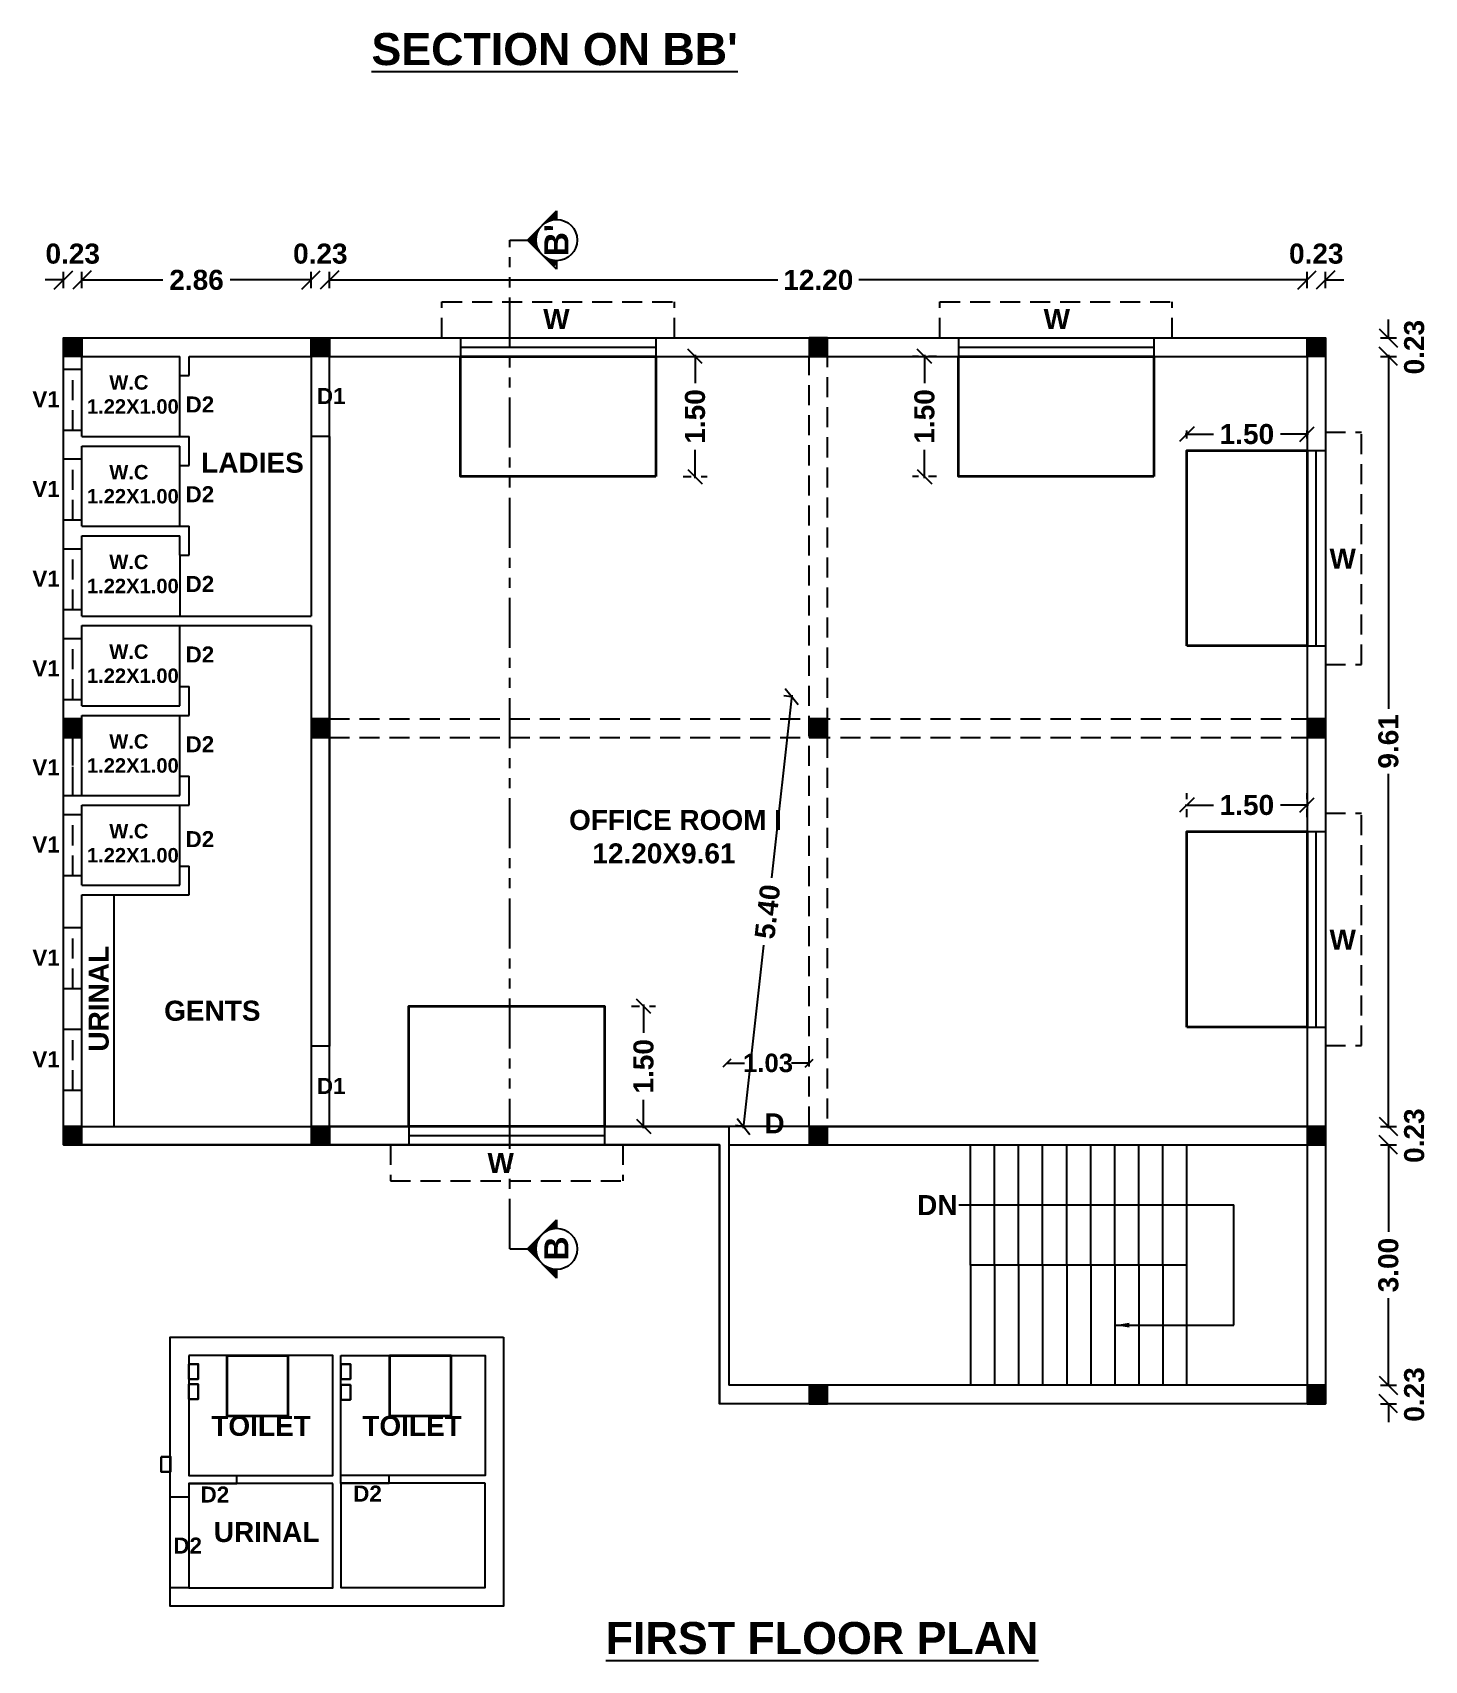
# Model space of a CAD drawing. Header units: metres. Extents: x 5701 to 70840, y 2546 to 3839.
# Drawn here: x 6029.31 to 6046.68, y 2626.48 to 2646.8 of the extents above; entities that cross this region are included whole.
import ezdxf

# ---------------------------------------------------------------- set-up
doc = ezdxf.new("R2010")
doc.units = ezdxf.units.M
doc.header["$PDMODE"] = 34
for name, pattern in [('DOT2', [0.125, 0, -0.125]), ('HIDDEN', [0.375, 0.25, -0.125]), ('PHANTOM2', [1.25, 0.625, -0.125, 0.125, -0.125, 0.125, -0.125])]:
    doc.linetypes.add(name, pattern=pattern)
for name, color, linetype in [('BLK_1_FLR_0_URINAL', 7, 'Continuous'), ('BLK_3_FLR_1_BLT_UP_AREA', 7, 'Continuous'), ('BLK_3_FLR_1_EXIT_WIDTH_DOOR', 7, 'Continuous'), ('BLK_3_FLR_1_REGULAR_ROOM_1', 7, 'Continuous'), ('BLK_3_FLR_1_ROOM_1_LIGHT_VENTILATION_1', 7, 'Continuous'), ('BLK_3_FLR_1_ROOM_1_LIGHT_VENTILATION_2', 7, 'Continuous'), ('BLK_3_FLR_1_ROOM_1_LIGHT_VENTILATION_3', 7, 'Continuous'), ('BLK_3_FLR_1_ROOM_1_LIGHT_VENTILATION_4', 7, 'Continuous'), ('BLK_3_FLR_1_ROOM_1_LIGHT_VENTILATION_5', 7, 'Continuous'), ('BLK_3_FLR_1_URINAL', 7, 'Continuous'), ('BLK_3_FLR_1_WASH', 7, 'Continuous'), ('BLK_3_FLR_1_WATER_CLOSET', 7, 'Continuous'), ('TOILET_VENTILATION', 7, 'Continuous')]:
    doc.layers.add(name, color=color, linetype=linetype)
doc.layers.add('DIST_EXIT', color=7, linetype='Continuous', lineweight=0)
doc.styles.get("Standard").update_dxf_attribs({"font": 'arialbd.ttf'})
doc.styles.add('style1', font='arialbd.ttf', dxfattribs={"height": 0.24})
doc.dimstyles.new('APP', dxfattribs={"dimscale": 0, "dimtxt": 0.23, "dimasz": 0.1, "dimexe": 0.18, "dimexo": 0.0625, "dimgap": 0, "dimtad": 0, "dimzin": 4, "dimdsep": 46, "dimtxsty": 'Standard', "dimblk1": 'OBLIQUE', "dimblk2": 'OBLIQUE', "dimsah": 1, "dimcen": 0.09, "dimse1": 1, "dimse2": 1, "dimclrt": 4, "dimadec": 0, "dimazin": 0, "dimtfac": 1, "dimtmove": 0, "dimatfit": 3, "dimldrblk": 'OBLIQUE', "dimfxl": 0, "dimtolj": 1, "dimtzin": 0, "dimarcsym": 0})
doc.dimstyles.get("Standard").update_dxf_attribs({"dimtxt": 0.18, "dimasz": 0.18, "dimexe": 0.18, "dimexo": 0.0625, "dimgap": 0.09, "dimtad": 0, "dimtih": 1, "dimtoh": 1, "dimdec": 4, "dimzin": 0, "dimdsep": 46, "dimtxsty": 'Standard', "dimcen": 0.09, "dimsd1": 1, "dimsd2": 1, "dimadec": 0, "dimazin": 0, "dimtfac": 1, "dimtdec": 4, "dimtofl": 0, "dimtmove": 0, "dimatfit": 3, "dimfxl": 0, "dimtolj": 1, "dimtzin": 0, "dimarcsym": 0})
doc.dimstyles.new('STANDARD$0', dxfattribs={"dimtxt": 0.25, "dimasz": 0.18, "dimexe": 0.15, "dimexo": 0.15, "dimgap": 0.1, "dimtad": 0, "dimzin": 0, "dimdsep": 46, "dimtxsty": 'Standard', "dimblk": 'OBLIQUE', "dimcen": 0.0625, "dimdle": 0.02, "dimadec": 0, "dimazin": 0, "dimtfac": 1, "dimtix": 1, "dimtofl": 0, "dimtmove": 2, "dimatfit": 3, "dimldrblk": 'OBLIQUE', "dimfxl": 0, "dimtolj": 1, "dimtzin": 0, "dimarcsym": 0})

# ---------------------------------------------------------------- blocks, each defined once
blk = doc.blocks.new('_Oblique')
at = {"color": 0, "linetype": 'ByBlock', "lineweight": -2}
blk.add_line((-0.5, -0.5), (0.5, 0.5), dxfattribs=at)
blk = doc.blocks.new('*D44')
at = {"color": 0, "lineweight": -2}
for p, q in [((6046.231, 2642.778), (6046.231, 2638.359)), ((6046.231, 2633.128), (6046.231, 2637.547))]:
    blk.add_line(p, q, dxfattribs=at)
at = {"color": 0, "linetype": 'DOT2', "lineweight": -2}
for p, q in [((6046.231, 2642.758), (6046.381, 2642.758)), ((6046.231, 2633.148), (6046.381, 2633.148))]:
    blk.add_line(p, q, dxfattribs=at)
at = {"layer": 'Defpoints', "color": 0}
for p in [(6046.231, 2642.758), (6046.231, 2633.148), (6046.231, 2633.148)]:
    blk.add_point(p, dxfattribs=at)
at = {"color": 0, "lineweight": -2, "xscale": 0.18, "yscale": 0.18, "zscale": 0.18}
for p, rotation in [((6046.231, 2642.758), 90), ((6046.231, 2633.148), 270)]:
    blk.add_blockref('_Oblique', p, dxfattribs=dict(at, rotation=rotation))
at = {"color": 0, "insert": (6046.231, 2637.953), "char_height": 0.25, "attachment_point": 5, "rotation": 90}
blk.add_mtext('\\A1;9.61', dxfattribs=at)
blk = doc.blocks.new('*D91')
at = {"layer": 'BLK_3_FLR_1_ROOM_1_LIGHT_VENTILATION_1', "color": 0, "linetype": 'DOT2', "lineweight": -2}
for p, q in [((6037.428, 2642.758), (6037.728, 2642.758)), ((6037.428, 2641.258), (6037.728, 2641.258))]:
    blk.add_line(p, q, dxfattribs=at)
at = {"layer": 'BLK_3_FLR_1_ROOM_1_LIGHT_VENTILATION_1', "color": 0, "lineweight": -2}
for p, q in [((6037.578, 2642.778), (6037.578, 2642.425)), ((6037.578, 2641.238), (6037.578, 2641.59))]:
    blk.add_line(p, q, dxfattribs=at)
at = {"layer": 'Defpoints', "color": 0}
for p in [(6037.089, 2642.758), (6037.089, 2641.258), (6037.578, 2641.258)]:
    blk.add_point(p, dxfattribs=at)
at = {"layer": 'BLK_3_FLR_1_ROOM_1_LIGHT_VENTILATION_1', "color": 0, "lineweight": -2, "xscale": 0.18, "yscale": 0.18, "zscale": 0.18}
for p, rotation in [((6037.578, 2642.758), 90), ((6037.578, 2641.258), 270)]:
    blk.add_blockref('_Oblique', p, dxfattribs=dict(at, rotation=rotation))
at = {"layer": 'BLK_3_FLR_1_ROOM_1_LIGHT_VENTILATION_1', "color": 0, "lineweight": 35, "insert": (6037.578, 2642.008), "char_height": 0.25, "attachment_point": 5, "rotation": 90}
blk.add_mtext('\\A1;1.50', dxfattribs=at)
blk = doc.blocks.new('*D92')
at = {"layer": 'BLK_3_FLR_1_ROOM_1_LIGHT_VENTILATION_2', "color": 0, "linetype": 'DOT2', "lineweight": -2}
for p, q in [((6040.591, 2642.758), (6040.291, 2642.758)), ((6040.591, 2641.258), (6040.291, 2641.258))]:
    blk.add_line(p, q, dxfattribs=at)
at = {"layer": 'BLK_3_FLR_1_ROOM_1_LIGHT_VENTILATION_2', "color": 0, "lineweight": -2}
for p, q in [((6040.441, 2642.778), (6040.441, 2642.425)), ((6040.441, 2641.238), (6040.441, 2641.59))]:
    blk.add_line(p, q, dxfattribs=at)
at = {"layer": 'Defpoints', "color": 0}
for p in [(6040.864, 2642.758), (6040.441, 2641.258), (6040.864, 2641.258)]:
    blk.add_point(p, dxfattribs=at)
at = {"layer": 'BLK_3_FLR_1_ROOM_1_LIGHT_VENTILATION_2', "color": 0, "lineweight": -2, "xscale": 0.18, "yscale": 0.18, "zscale": 0.18}
for p, rotation in [((6040.441, 2642.758), 90), ((6040.441, 2641.258), 270)]:
    blk.add_blockref('_Oblique', p, dxfattribs=dict(at, rotation=rotation))
at = {"layer": 'BLK_3_FLR_1_ROOM_1_LIGHT_VENTILATION_2', "color": 0, "lineweight": 35, "insert": (6040.441, 2642.008), "char_height": 0.25, "attachment_point": 5, "rotation": 90}
blk.add_mtext('\\A1;1.50', dxfattribs=at)
blk = doc.blocks.new('*D93')
at = {"layer": 'BLK_3_FLR_1_ROOM_1_LIGHT_VENTILATION_3', "color": 0, "lineweight": -2}
for p, q in [((6043.695, 2641.787), (6044.048, 2641.787)), ((6045.235, 2641.787), (6044.883, 2641.787))]:
    blk.add_line(p, q, dxfattribs=at)
at = {"layer": 'BLK_3_FLR_1_ROOM_1_LIGHT_VENTILATION_3', "color": 0, "linetype": 'DOT2', "lineweight": -2}
for p, q in [((6043.715, 2641.733), (6043.715, 2641.937)), ((6045.215, 2641.733), (6045.215, 2641.937))]:
    blk.add_line(p, q, dxfattribs=at)
at = {"layer": 'Defpoints', "color": 0}
for p in [(6045.215, 2641.787), (6043.715, 2641.583), (6045.215, 2641.583)]:
    blk.add_point(p, dxfattribs=at)
at = {"layer": 'BLK_3_FLR_1_ROOM_1_LIGHT_VENTILATION_3', "color": 0, "lineweight": -2, "xscale": 0.18, "yscale": 0.18, "zscale": 0.18, "rotation": 180}
blk.add_blockref('_Oblique', (6043.715, 2641.787), dxfattribs=at)
at = {"layer": 'BLK_3_FLR_1_ROOM_1_LIGHT_VENTILATION_3', "color": 0, "lineweight": -2, "xscale": 0.18, "yscale": 0.18, "zscale": 0.18}
blk.add_blockref('_Oblique', (6045.215, 2641.787), dxfattribs=at)
at = {"layer": 'BLK_3_FLR_1_ROOM_1_LIGHT_VENTILATION_3', "color": 0, "lineweight": 35, "insert": (6044.465, 2641.787), "char_height": 0.25, "attachment_point": 5}
blk.add_mtext('\\A1;1.50', dxfattribs=at)
blk = doc.blocks.new('*D94')
at = {"layer": 'BLK_3_FLR_1_ROOM_1_LIGHT_VENTILATION_4', "color": 0, "lineweight": -2}
for p, q in [((6043.695, 2637.158), (6044.048, 2637.158)), ((6045.235, 2637.158), (6044.883, 2637.158))]:
    blk.add_line(p, q, dxfattribs=at)
at = {"layer": 'BLK_3_FLR_1_ROOM_1_LIGHT_VENTILATION_4', "color": 0, "linetype": 'DOT2', "lineweight": -2}
for p, q in [((6043.715, 2637.008), (6043.715, 2637.308)), ((6045.215, 2637.008), (6045.215, 2637.308))]:
    blk.add_line(p, q, dxfattribs=at)
at = {"layer": 'Defpoints', "color": 0}
for p in [(6045.215, 2637.158), (6043.715, 2636.828), (6045.215, 2636.828)]:
    blk.add_point(p, dxfattribs=at)
at = {"layer": 'BLK_3_FLR_1_ROOM_1_LIGHT_VENTILATION_4', "color": 0, "lineweight": -2, "xscale": 0.18, "yscale": 0.18, "zscale": 0.18, "rotation": 180}
blk.add_blockref('_Oblique', (6043.715, 2637.158), dxfattribs=at)
at = {"layer": 'BLK_3_FLR_1_ROOM_1_LIGHT_VENTILATION_4', "color": 0, "lineweight": -2, "xscale": 0.18, "yscale": 0.18, "zscale": 0.18}
blk.add_blockref('_Oblique', (6045.215, 2637.158), dxfattribs=at)
at = {"layer": 'BLK_3_FLR_1_ROOM_1_LIGHT_VENTILATION_4', "color": 0, "lineweight": 35, "insert": (6044.465, 2637.158), "char_height": 0.25, "attachment_point": 5}
blk.add_mtext('\\A1;1.50', dxfattribs=at)
blk = doc.blocks.new('*D95')
at = {"layer": 'BLK_3_FLR_1_ROOM_1_LIGHT_VENTILATION_5', "color": 0, "linetype": 'DOT2', "lineweight": -2}
for p, q in [((6036.785, 2634.648), (6037.085, 2634.648)), ((6036.785, 2633.148), (6037.085, 2633.148))]:
    blk.add_line(p, q, dxfattribs=at)
at = {"layer": 'BLK_3_FLR_1_ROOM_1_LIGHT_VENTILATION_5', "color": 0, "lineweight": -2}
for p, q in [((6036.935, 2634.668), (6036.935, 2634.315)), ((6036.935, 2633.128), (6036.935, 2633.48))]:
    blk.add_line(p, q, dxfattribs=at)
at = {"layer": 'Defpoints', "color": 0}
for p in [(6036.447, 2634.648), (6036.447, 2633.148), (6036.935, 2633.148)]:
    blk.add_point(p, dxfattribs=at)
at = {"layer": 'BLK_3_FLR_1_ROOM_1_LIGHT_VENTILATION_5', "color": 0, "lineweight": -2, "xscale": 0.18, "yscale": 0.18, "zscale": 0.18}
for p, rotation in [((6036.935, 2634.648), 90), ((6036.935, 2633.148), 270)]:
    blk.add_blockref('_Oblique', p, dxfattribs=dict(at, rotation=rotation))
at = {"layer": 'BLK_3_FLR_1_ROOM_1_LIGHT_VENTILATION_5', "color": 0, "lineweight": 35, "insert": (6036.935, 2633.898), "char_height": 0.25, "attachment_point": 5, "rotation": 90}
blk.add_mtext('\\A1;1.50', dxfattribs=at)
blk = doc.blocks.new('*D96')
at = {"layer": 'BLK_3_FLR_1_EXIT_WIDTH_DOOR', "color": 0, "lineweight": -2}
for p, q in [((6037.975, 2633.939), (6038.194, 2633.939)), ((6039, 2633.939), (6038.781, 2633.939))]:
    blk.add_line(p, q, dxfattribs=at)
at = {"layer": 'Defpoints', "color": 0}
for p in [(6039, 2633.939), (6037.975, 2633.148), (6039, 2633.148)]:
    blk.add_point(p, dxfattribs=at)
at = {"layer": 'BLK_3_FLR_1_EXIT_WIDTH_DOOR', "color": 0, "lineweight": -2, "xscale": 0.1, "yscale": 0.1, "zscale": 0.1, "rotation": 180}
blk.add_blockref('_Oblique', (6037.975, 2633.939), dxfattribs=at)
at = {"layer": 'BLK_3_FLR_1_EXIT_WIDTH_DOOR', "color": 0, "lineweight": -2, "xscale": 0.1, "yscale": 0.1, "zscale": 0.1}
blk.add_blockref('_Oblique', (6039, 2633.939), dxfattribs=at)
at = {"layer": 'BLK_3_FLR_1_EXIT_WIDTH_DOOR', "color": 4, "insert": (6038.488, 2633.939), "char_height": 0.23, "attachment_point": 5}
blk.add_mtext('\\A1;1.03', dxfattribs=at)
blk = doc.blocks.new('*D97')
at = {"layer": 'Defpoints', "color": 0}
for p in [(6038.783, 2638.509), (6038.182, 2633.148), (6038.182, 2633.148)]:
    blk.add_point(p, dxfattribs=at)
at = {"layer": 'DIST_EXIT', "color": 0, "lineweight": -2}
for p, q in [((6038.785, 2638.529), (6038.53, 2636.249)), ((6038.18, 2633.128), (6038.435, 2635.408))]:
    blk.add_line(p, q, dxfattribs=at)
at = {"layer": 'DIST_EXIT', "color": 0, "linetype": 'DOT2', "lineweight": -2}
for p, q in [((6038.783, 2638.509), (6038.634, 2638.526)), ((6038.182, 2633.148), (6038.033, 2633.164))]:
    blk.add_line(p, q, dxfattribs=at)
at = {"layer": 'DIST_EXIT', "color": 0, "lineweight": -2, "xscale": 0.18, "yscale": 0.18, "zscale": 0.18}
for p, rotation in [((6038.783, 2638.509), 83.60050255336), ((6038.182, 2633.148), 263.60050255336)]:
    blk.add_blockref('_Oblique', p, dxfattribs=dict(at, rotation=rotation))
at = {"layer": 'DIST_EXIT', "color": 0, "insert": (6038.482, 2635.828), "char_height": 0.25, "attachment_point": 5, "rotation": 83.6005}
blk.add_mtext('\\A1;5.40', dxfattribs=at)

msp = doc.modelspace()

# ---------------------------------------------------------------- hatches: boundary and pattern name
h = msp.add_hatch(color=3)
h.dxf.hatch_style = 1
h.paths.add_polyline_path([(6029.92547, 2642.98769), (6029.69547, 2642.98769), (6029.69547, 2642.75769), (6029.92547, 2642.75769)])
h = msp.add_hatch(color=3)
h.dxf.hatch_style = 1
h.paths.add_polyline_path([(6033.01547, 2642.98769), (6032.78547, 2642.98769), (6032.78547, 2642.75769), (6033.01547, 2642.75769)])
h = msp.add_hatch(color=3)
h.dxf.hatch_style = 1
h.paths.add_polyline_path([(6039.00047, 2642.75769), (6039.23047, 2642.75769), (6039.23047, 2642.98769), (6039.00047, 2642.98769)])
h = msp.add_hatch(color=3)
h.dxf.hatch_style = 1
h.paths.add_polyline_path([(6045.44547, 2642.98769), (6045.21547, 2642.98769), (6045.21547, 2642.75769), (6045.44547, 2642.75769)])
h = msp.add_hatch(color=3)
h.dxf.hatch_style = 1
h.paths.add_polyline_path([(6029.69547, 2638.00269), (6029.92547, 2638.00269), (6029.92547, 2638.23269), (6029.69547, 2638.23269)])
h = msp.add_hatch(color=3)
h.dxf.hatch_style = 1
h.paths.add_polyline_path([(6032.78547, 2638.00269), (6033.01547, 2638.00269), (6033.01547, 2638.23269), (6032.78547, 2638.23269)])
h = msp.add_hatch(color=3)
h.dxf.hatch_style = 1
h.paths.add_polyline_path([(6039.00047, 2638.00269), (6039.23047, 2638.00269), (6039.23047, 2638.23269), (6039.00047, 2638.23269)])
h = msp.add_hatch(color=3)
h.dxf.hatch_style = 1
h.paths.add_polyline_path([(6045.21547, 2638.00269), (6045.44547, 2638.00269), (6045.44547, 2638.23269), (6045.21547, 2638.23269)])
h = msp.add_hatch(color=3)
h.dxf.hatch_style = 1
h.paths.add_polyline_path([(6029.69547, 2632.91769), (6029.92547, 2632.91769), (6029.92547, 2633.14769), (6029.69547, 2633.14769)])
h = msp.add_hatch(color=3)
h.dxf.hatch_style = 1
h.paths.add_polyline_path([(6032.78547, 2632.91769), (6033.01547, 2632.91769), (6033.01547, 2633.14769), (6032.78547, 2633.14769)])
h = msp.add_hatch(color=3)
h.dxf.hatch_style = 1
h.paths.add_polyline_path([(6039.00047, 2632.91769), (6039.23047, 2632.91769), (6039.23047, 2633.14769), (6039.00047, 2633.14769)])
h = msp.add_hatch(color=3)
h.dxf.hatch_style = 1
h.paths.add_polyline_path([(6045.21547, 2632.91769), (6045.44547, 2632.91769), (6045.44547, 2633.14769), (6045.21547, 2633.14769)])
h = msp.add_hatch(color=3)
h.dxf.hatch_style = 1
h.paths.add_polyline_path([(6039.00047, 2629.68769), (6039.23047, 2629.68769), (6039.23047, 2629.91769), (6039.00047, 2629.91769)])
h = msp.add_hatch(color=3)
h.dxf.hatch_style = 1
h.paths.add_polyline_path([(6045.21547, 2629.68769), (6045.44547, 2629.68769), (6045.44547, 2629.91769), (6045.21547, 2629.91769)])

# ---------------------------------------------------------------- linework, layer by layer
for p, q in [((6035.48569, 2644.20902), (6035.84939, 2644.57272)), ((6035.84939, 2644.55967), (6035.72235, 2644.43263)), ((6035.84939, 2644.53904), (6035.76081, 2644.45046)), ((6035.84939, 2644.51841), (6035.79029, 2644.45932)), ((6035.84939, 2644.49779), (6035.81556, 2644.46396)), ((6035.84939, 2644.47716), (6035.83818, 2644.46595)), ((6035.84939, 2644.57272), (6035.84939, 2644.4662)), ((6035.62577, 2644.33606), (6035.49221, 2644.20249)), ((6035.60795, 2644.2976), (6035.50253, 2644.19218)), ((6035.59909, 2644.26812), (6035.51284, 2644.18187)), ((6035.59444, 2644.24285), (6035.52315, 2644.17156)), ((6035.59246, 2644.22023), (6035.53347, 2644.16124)), ((6035.84939, 2643.84532), (6035.48569, 2644.20902)), ((6035.59239, 2644.19954), (6035.54378, 2644.15093)), ((6035.59382, 2644.18034), (6035.55409, 2644.14062)), ((6035.59648, 2644.16238), (6035.56441, 2644.1303)), ((6035.60019, 2644.14546), (6035.57472, 2644.11999)), ((6035.60482, 2644.12947), (6035.58503, 2644.10968)), ((6035.61029, 2644.11431), (6035.59534, 2644.09936)), ((6035.61651, 2644.0999), (6035.60566, 2644.08905)), ((6035.62343, 2644.0862), (6035.61597, 2644.07874)), ((6035.63102, 2644.07317), (6035.62628, 2644.06843)), ((6035.63925, 2644.06076), (6035.6366, 2644.05811)), ((6035.64808, 2644.04897), (6035.64691, 2644.0478)), ((6035.65752, 2644.03778), (6035.65722, 2644.03749)), ((6035.67814, 2644.01715), (6035.67785, 2644.01686)), ((6035.68934, 2644.00772), (6035.68816, 2644.00655)), ((6035.70113, 2643.99889), (6035.69847, 2643.99623)), ((6035.71353, 2643.99066), (6035.70879, 2643.98592)), ((6035.72656, 2643.98307), (6035.7191, 2643.97561)), ((6035.74027, 2643.97615), (6035.72941, 2643.9653)), ((6035.75467, 2643.96993), (6035.73973, 2643.95498)), ((6035.76983, 2643.96446), (6035.75004, 2643.94467)), ((6035.78582, 2643.95983), (6035.76035, 2643.93436)), ((6035.80274, 2643.95611), (6035.77067, 2643.92404)), ((6035.8207, 2643.95345), (6035.78098, 2643.91373)), ((6035.8399, 2643.95202), (6035.79129, 2643.90342)), ((6035.84939, 2643.94088), (6035.80161, 2643.8931)), ((6035.84939, 2643.92026), (6035.81192, 2643.88279)), ((6035.84939, 2643.95185), (6035.84939, 2643.84532)), ((6035.84939, 2643.95185), (6035.84939, 2643.84668)), ((6029.69547, 2643.61085), (6029.69547, 2643.81085)), ((6029.92547, 2643.61085), (6029.92547, 2643.81085)), ((6029.92547, 2643.61085), (6029.92547, 2643.81085)), ((6032.78547, 2643.61085), (6032.78547, 2643.81085)), ((6032.78547, 2643.61085), (6032.78547, 2643.81085)), ((6033.01547, 2643.61085), (6033.01547, 2643.81085)), ((6033.01547, 2643.61085), (6033.01547, 2643.81085)), ((6045.21547, 2643.61085), (6045.21547, 2643.81085)), ((6045.21547, 2643.61085), (6045.21547, 2643.81085)), ((6045.44547, 2643.61085), (6045.44547, 2643.81085)), ((6029.69547, 2632.91769), (6029.69547, 2642.98769)), ((6029.69547, 2642.98769), (6045.44547, 2642.98769)), ((6034.64897, 2642.98769), (6034.64897, 2642.75769)), ((6034.64897, 2642.87269), (6037.08897, 2642.87269)), ((6037.08897, 2642.98769), (6037.08897, 2642.75769)), ((6040.86397, 2642.98769), (6040.86397, 2642.75769)), ((6040.86397, 2642.87269), (6043.30397, 2642.87269)), ((6043.30397, 2642.98769), (6043.30397, 2642.75769)), ((6045.44547, 2642.98769), (6045.44547, 2629.68769)), ((6046.1311, 2642.98769), (6046.3311, 2642.98769)), ((6029.69547, 2642.59742), (6029.92547, 2642.59742)), ((6029.92547, 2641.75769), (6029.92547, 2642.75769)), ((6029.92547, 2642.75769), (6031.14547, 2642.75769)), ((6031.14547, 2641.75769), (6031.14547, 2642.75769)), ((6031.26547, 2642.75769), (6032.78547, 2642.75769)), ((6031.26547, 2642.51769), (6031.26547, 2642.75769)), ((6032.78547, 2642.75769), (6032.78547, 2639.51769)), ((6033.01547, 2642.75769), (6045.21547, 2642.75769)), ((6045.21547, 2642.75769), (6045.21547, 2629.91769)), ((6046.1311, 2642.75769), (6046.3311, 2642.75769)), ((6031.14547, 2642.51769), (6031.26547, 2642.51769)), ((6029.69547, 2641.83742), (6029.92547, 2641.83742)), ((6029.92547, 2641.75769), (6031.14547, 2641.75769)), ((6029.92547, 2640.63769), (6029.92547, 2641.63769)), ((6029.92547, 2641.63769), (6031.14547, 2641.63769)), ((6031.14547, 2641.75769), (6031.26547, 2641.75769)), ((6031.14547, 2641.39769), (6031.14547, 2641.63769)), ((6031.26547, 2641.39769), (6031.26547, 2641.75769)), ((6033.01547, 2641.75769), (6032.78547, 2641.75769)), ((6033.01547, 2641.75769), (6033.01547, 2634.14769)), ((6045.21547, 2641.58344), (6045.44547, 2641.58344)), ((6045.33047, 2639.14344), (6045.33047, 2641.58344)), ((6029.69547, 2641.47742), (6029.92547, 2641.47742)), ((6031.14547, 2641.39769), (6031.26547, 2641.39769)), ((6031.14547, 2640.63769), (6031.14547, 2641.39769)), ((6029.69547, 2640.71742), (6029.92547, 2640.71742)), ((6029.92547, 2640.63769), (6031.14547, 2640.63769)), ((6031.14547, 2640.63769), (6031.26547, 2640.63769)), ((6031.26547, 2640.27769), (6031.26547, 2640.63769)), ((6029.92547, 2639.51769), (6029.92547, 2640.51769)), ((6029.92547, 2640.51769), (6031.14547, 2640.51769)), ((6031.14547, 2640.27769), (6031.14547, 2640.51769)), ((6029.69547, 2640.35742), (6029.92547, 2640.35742)), ((6031.14547, 2640.27769), (6031.26547, 2640.27769)), ((6031.14547, 2640.27769), (6031.14547, 2639.51769)), ((6029.69547, 2639.59742), (6029.92547, 2639.59742)), ((6029.92547, 2639.51769), (6031.14547, 2639.51769)), ((6029.92547, 2638.39769), (6029.92547, 2639.39769)), ((6029.92547, 2639.39769), (6031.14547, 2639.39769)), ((6031.14547, 2639.51769), (6031.26547, 2639.51769)), ((6031.14547, 2638.39769), (6031.14547, 2639.39769)), ((6031.14547, 2639.39769), (6031.26547, 2639.39769)), ((6031.26547, 2639.51769), (6032.78547, 2639.51769)), ((6031.26547, 2639.39769), (6032.78547, 2639.39769)), ((6032.78547, 2639.39769), (6032.78547, 2632.91769)), ((6029.69547, 2639.23742), (6029.92547, 2639.23742)), ((6045.21547, 2639.14344), (6045.44547, 2639.14344)), ((6031.14547, 2638.63769), (6031.26547, 2638.63769)), ((6031.26547, 2638.27769), (6031.26547, 2638.63769)), ((6029.69547, 2638.47742), (6029.92547, 2638.47742)), ((6029.92547, 2638.39769), (6031.14547, 2638.39769)), ((6029.69547, 2638.14404), (6029.92547, 2638.14404)), ((6029.69547, 2638.14404), (6029.92547, 2638.14404)), ((6029.92547, 2637.27769), (6029.92547, 2638.27769)), ((6029.92547, 2638.27769), (6031.14547, 2638.27769)), ((6031.14547, 2637.27769), (6031.14547, 2638.27769)), ((6031.14547, 2638.27769), (6031.26547, 2638.27769)), ((6031.14547, 2637.51769), (6031.26547, 2637.51769)), ((6031.26547, 2637.15769), (6031.26547, 2637.51769)), ((6029.69547, 2637.27769), (6029.92547, 2637.27769)), ((6029.92547, 2637.27769), (6031.14547, 2637.27769)), ((6029.92547, 2636.15769), (6029.92547, 2637.15769)), ((6029.92547, 2637.15769), (6031.14547, 2637.15769)), ((6031.14547, 2636.15769), (6031.14547, 2637.15769)), ((6031.14547, 2637.15769), (6031.26547, 2637.15769)), ((6029.69547, 2637.04041), (6029.92547, 2637.04041)), ((6045.21547, 2636.82844), (6045.44547, 2636.82844)), ((6045.33047, 2634.38844), (6045.33047, 2636.82844)), ((6031.14547, 2636.39769), (6031.26547, 2636.39769)), ((6031.26547, 2636.03769), (6031.26547, 2636.39769)), ((6029.69547, 2636.28041), (6029.92547, 2636.28041)), ((6029.92547, 2636.15769), (6031.14547, 2636.15769)), ((6029.92547, 2632.91769), (6029.92547, 2636.03769)), ((6029.92547, 2636.03769), (6031.26547, 2636.03769)), ((6030.32845, 2633.14769), (6030.32845, 2636.03769)), ((6029.69547, 2635.62853), (6029.92547, 2635.62853)), ((6029.69547, 2634.86853), (6029.92547, 2634.86853)), ((6029.69547, 2634.36041), (6029.92547, 2634.36041)), ((6045.21547, 2634.38844), (6045.44547, 2634.38844)), ((6033.01547, 2634.14769), (6032.78547, 2634.14769)), ((6029.69547, 2633.60041), (6029.92547, 2633.60041)), ((6029.69547, 2633.14769), (6031.26547, 2633.14769)), ((6031.26547, 2633.14769), (6038.00047, 2633.14769)), ((6033.01547, 2633.14769), (6033.01547, 2632.91769)), ((6034.00654, 2633.14769), (6034.00654, 2632.91769)), ((6036.44654, 2633.14769), (6036.44654, 2632.91769)), ((6038.00047, 2633.14769), (6038.00047, 2629.91769)), ((6039.00047, 2633.14769), (6045.21547, 2633.14769)), ((6046.1311, 2633.14769), (6046.3311, 2633.14769)), ((6029.69547, 2632.91769), (6037.88047, 2632.91769)), ((6034.00654, 2633.03269), (6036.44654, 2633.03269)), ((6037.88047, 2632.91769), (6037.88047, 2629.68769)), ((6038.00047, 2632.91769), (6045.21547, 2632.91769)), ((6041.01547, 2631.41769), (6041.01547, 2632.91769)), ((6043.71547, 2629.91769), (6043.71547, 2632.91769)), ((6046.1311, 2632.91769), (6046.3311, 2632.91769)), ((6046.1311, 2632.91769), (6046.3311, 2632.91769)), ((6040.8706, 2632.16769), (6044.30076, 2632.16769)), ((6044.30076, 2630.66769), (6044.30076, 2632.16769)), ((6035.48569, 2631.61927), (6035.84939, 2631.98297)), ((6035.84939, 2631.96991), (6035.72235, 2631.84288)), ((6035.84939, 2631.94929), (6035.76081, 2631.86071)), ((6035.84939, 2631.92866), (6035.79029, 2631.86956)), ((6035.84939, 2631.90804), (6035.81556, 2631.87421)), ((6035.84939, 2631.88741), (6035.83818, 2631.8762)), ((6035.84939, 2631.98297), (6035.84939, 2631.87645)), ((6035.62577, 2631.7463), (6035.49221, 2631.61274)), ((6035.60795, 2631.70785), (6035.50253, 2631.60243)), ((6035.59909, 2631.67837), (6035.51284, 2631.59212)), ((6035.59444, 2631.65309), (6035.52315, 2631.5818)), ((6035.59246, 2631.63048), (6035.53347, 2631.57149)), ((6035.84939, 2631.25557), (6035.48569, 2631.61927)), ((6035.59239, 2631.60978), (6035.54378, 2631.56118)), ((6035.59382, 2631.59059), (6035.55409, 2631.55086)), ((6035.59648, 2631.57262), (6035.56441, 2631.54055)), ((6035.60019, 2631.55571), (6035.57472, 2631.53024)), ((6035.60482, 2631.53972), (6035.58503, 2631.51992)), ((6035.61029, 2631.52455), (6035.59534, 2631.50961)), ((6035.61651, 2631.51015), (6035.60566, 2631.4993)), ((6035.62343, 2631.49645), (6035.61597, 2631.48899)), ((6035.63102, 2631.48341), (6035.62628, 2631.47867)), ((6035.63925, 2631.47101), (6035.6366, 2631.46836)), ((6035.64808, 2631.45922), (6035.64691, 2631.45805)), ((6035.65752, 2631.44803), (6035.65722, 2631.44773)), ((6035.67814, 2631.4274), (6035.67785, 2631.42711)), ((6035.68934, 2631.41797), (6035.68816, 2631.41679)), ((6035.70113, 2631.40913), (6035.69847, 2631.40648)), ((6035.71353, 2631.40091), (6035.70879, 2631.39617)), ((6035.72656, 2631.39332), (6035.7191, 2631.38586)), ((6035.74027, 2631.38639), (6035.72941, 2631.37554)), ((6035.75467, 2631.38017), (6035.73973, 2631.36523)), ((6035.76983, 2631.37471), (6035.75004, 2631.35492)), ((6035.78582, 2631.37007), (6035.76035, 2631.3446)), ((6035.80274, 2631.36636), (6035.77067, 2631.33429)), ((6035.8207, 2631.3637), (6035.78098, 2631.32398)), ((6035.8399, 2631.36227), (6035.79129, 2631.31366)), ((6035.84939, 2631.35113), (6035.80161, 2631.30335)), ((6035.84939, 2631.33051), (6035.81192, 2631.29304)), ((6035.84939, 2631.30988), (6035.82223, 2631.28272)), ((6035.84939, 2631.28925), (6035.83254, 2631.27241)), ((6035.84939, 2631.3621), (6035.84939, 2631.25557)), ((6035.84939, 2631.3621), (6035.84939, 2631.25693)), ((6043.71547, 2631.41769), (6041.01547, 2631.41769)), ((6041.01547, 2631.41769), (6041.01547, 2629.91769)), ((6033.15797, 2628.6905), (6033.15797, 2630.2905)), ((6045.21547, 2629.91769), (6038.00047, 2629.91769)), ((6046.1311, 2629.91769), (6046.3311, 2629.91769)), ((6046.1311, 2629.91769), (6046.3311, 2629.91769)), ((6045.44547, 2629.68769), (6037.88047, 2629.68769)), ((6046.1311, 2629.68769), (6046.3311, 2629.68769)), ((6031.85797, 2628.6905), (6031.85797, 2628.7905)), ((6033.75795, 2628.69444), (6033.75795, 2628.7905)), ((6031.25797, 2628.6905), (6031.85797, 2628.6905)), ((6033.15797, 2628.69444), (6033.75795, 2628.69444)), ((6031.25797, 2628.52282), (6031.02797, 2628.52282)), ((6031.25797, 2627.3905), (6031.02797, 2627.3905))]:
    msp.add_line(p, q)
at = {"color": 5, "linetype": 'PHANTOM2'}
for p, q in [((6035.26621, 2631.61927), (6035.26621, 2644.20902)), ((6035.26621, 2644.20902), (6035.48569, 2644.20902)), ((6035.26621, 2631.61927), (6035.48569, 2631.61927))]:
    msp.add_line(p, q, dxfattribs=at)
at = {"color": 3}
for p, q in [((6029.69547, 2643.71085), (6029.46547, 2643.71085)), ((6029.92547, 2643.71085), (6030.15547, 2643.71085)), ((6029.92547, 2643.71085), (6030.93617, 2643.71085)), ((6032.78547, 2643.71085), (6031.77477, 2643.71085)), ((6032.78547, 2643.71085), (6032.55547, 2643.71085)), ((6033.01547, 2643.71085), (6033.24547, 2643.71085)), ((6033.01547, 2643.71085), (6038.61091, 2643.71085)), ((6045.21547, 2643.71085), (6039.62003, 2643.71085)), ((6045.21547, 2643.71085), (6044.98547, 2643.71085)), ((6045.44547, 2643.71085), (6045.67547, 2643.71085)), ((6046.2311, 2642.98769), (6046.2311, 2643.21769)), ((6046.2311, 2642.75769), (6046.2311, 2642.52769)), ((6046.2311, 2633.14769), (6046.2311, 2633.37769)), ((6046.2311, 2632.91769), (6046.2311, 2632.68769)), ((6046.2311, 2632.91769), (6046.2311, 2631.83239)), ((6046.2311, 2629.91769), (6046.2311, 2631.003)), ((6046.2311, 2629.91769), (6046.2311, 2630.14769)), ((6046.2311, 2629.68769), (6046.2311, 2629.45769))]:
    msp.add_line(p, q, dxfattribs=at)
at = {"linetype": 'HIDDEN'}
for p, q in [((6034.41897, 2642.98769), (6034.41897, 2643.43769)), ((6034.41897, 2643.43769), (6037.31897, 2643.43769)), ((6037.31897, 2642.98769), (6037.31897, 2643.43769)), ((6040.63397, 2642.98769), (6040.63397, 2643.43769)), ((6040.63397, 2643.43769), (6043.53397, 2643.43769)), ((6043.53397, 2642.98769), (6043.53397, 2643.43769)), ((6029.81047, 2641.83742), (6029.81047, 2642.59742)), ((6039.00047, 2633.14769), (6039.00047, 2642.75769)), ((6039.23047, 2633.24769), (6039.23047, 2642.75769)), ((6045.44547, 2641.81344), (6045.89547, 2641.81344)), ((6045.89547, 2638.91344), (6045.89547, 2641.81344)), ((6029.81047, 2640.71742), (6029.81047, 2641.47742)), ((6029.81047, 2639.59742), (6029.81047, 2640.35742)), ((6029.81047, 2638.47742), (6029.81047, 2639.23742)), ((6045.44547, 2638.91344), (6045.89547, 2638.91344)), ((6029.81047, 2637.38404), (6029.81047, 2638.14404)), ((6033.01547, 2638.23269), (6045.21547, 2638.23269)), ((6029.81047, 2637.27769), (6029.81047, 2638.00269)), ((6033.01547, 2638.00269), (6045.21547, 2638.00269)), ((6029.81047, 2636.28041), (6029.81047, 2637.04041)), ((6045.44547, 2637.05844), (6045.89547, 2637.05844)), ((6045.89547, 2634.15844), (6045.89547, 2637.05844)), ((6029.81047, 2634.86853), (6029.81047, 2635.62853)), ((6029.81047, 2633.60041), (6029.81047, 2634.36041)), ((6045.44547, 2634.15844), (6045.89547, 2634.15844)), ((6033.77654, 2632.91769), (6033.77654, 2632.46769)), ((6036.67654, 2632.91769), (6036.67654, 2632.46769)), ((6033.77654, 2632.46769), (6036.67654, 2632.46769))]:
    msp.add_line(p, q, dxfattribs=at)
for points in [[(6029.92547, 2642.75769), (6029.69547, 2642.75769), (6029.69547, 2642.98769), (6029.92547, 2642.98769)], [(6033.01547, 2642.75769), (6032.78547, 2642.75769), (6032.78547, 2642.98769), (6033.01547, 2642.98769)], [(6039.00047, 2642.75769), (6039.23047, 2642.75769), (6039.23047, 2642.98769), (6039.00047, 2642.98769)], [(6045.44547, 2642.75769), (6045.21547, 2642.75769), (6045.21547, 2642.98769), (6045.44547, 2642.98769)], [(6029.69547, 2638.00269), (6029.92547, 2638.00269), (6029.92547, 2638.23269), (6029.69547, 2638.23269)], [(6032.78547, 2638.00269), (6033.01547, 2638.00269), (6033.01547, 2638.23269), (6032.78547, 2638.23269)], [(6039.00047, 2638.00269), (6039.23047, 2638.00269), (6039.23047, 2638.23269), (6039.00047, 2638.23269)], [(6045.21547, 2638.00269), (6045.44547, 2638.00269), (6045.44547, 2638.23269), (6045.21547, 2638.23269)], [(6029.69547, 2632.91769), (6029.92547, 2632.91769), (6029.92547, 2633.14769), (6029.69547, 2633.14769)], [(6032.78547, 2632.91769), (6033.01547, 2632.91769), (6033.01547, 2633.14769), (6032.78547, 2633.14769)], [(6039.00047, 2632.91769), (6039.23047, 2632.91769), (6039.23047, 2633.14769), (6039.00047, 2633.14769)], [(6045.21547, 2632.91769), (6045.44547, 2632.91769), (6045.44547, 2633.14769), (6045.21547, 2633.14769)], [(6039.00047, 2629.68769), (6039.23047, 2629.68769), (6039.23047, 2629.91769), (6039.00047, 2629.91769)], [(6045.21547, 2629.68769), (6045.44547, 2629.68769), (6045.44547, 2629.91769), (6045.21547, 2629.91769)]]:
    msp.add_lwpolyline(points, close=True)
for points in [[(6041.31547, 2631.41769), (6041.31547, 2632.91769)], [(6041.61547, 2631.41769), (6041.61547, 2632.91769)], [(6041.91547, 2631.41769), (6041.91547, 2632.91769)], [(6042.21547, 2631.41769), (6042.21547, 2632.91769)], [(6042.51547, 2631.41769), (6042.51547, 2632.91769)], [(6042.81547, 2631.41769), (6042.81547, 2632.91769)], [(6043.11547, 2631.41769), (6043.11547, 2632.91769)], [(6043.41547, 2631.41769), (6043.41547, 2632.91769)], [(6041.31547, 2631.41769), (6041.31547, 2629.91769)], [(6041.61547, 2631.41769), (6041.61547, 2629.91769)], [(6041.91547, 2631.41769), (6041.91547, 2629.91769)], [(6042.21547, 2631.41769), (6042.21547, 2629.91769)], [(6042.51547, 2631.41769), (6042.51547, 2629.91769)], [(6042.81547, 2631.41769), (6042.81547, 2629.91769)], [(6043.11547, 2631.41769), (6043.11547, 2629.91769)], [(6043.41547, 2631.41769), (6043.41547, 2629.91769)], [(6035.18797, 2630.51733), (6035.18797, 2627.1605), (6031.02797, 2627.1605), (6031.02797, 2630.51733), (6035.18797, 2630.51733)]]:
    msp.add_lwpolyline(points)
for centre in [(6035.84939, 2644.20902), (6035.84939, 2631.61927)]:
    msp.add_circle(centre, 0.25718)
at = {"layer": 'BLK_1_FLR_0_URINAL', "ltscale": 400}
msp.add_lwpolyline([(6033.05797, 2628.6905), (6031.25797, 2628.6905), (6031.25797, 2627.3905), (6033.05797, 2627.3905)], close=True, dxfattribs=at)
at = {"layer": 'BLK_3_FLR_1_BLT_UP_AREA', "color": 45}
msp.add_lwpolyline([(6029.69547, 2642.98769), (6045.44547, 2642.98769), (6045.44547, 2629.68769), (6037.88047, 2629.68769), (6037.88047, 2632.91769), (6029.69547, 2632.91769)], close=True, dxfattribs=at)
at = {"layer": 'BLK_3_FLR_1_REGULAR_ROOM_1', "color": 4}
msp.add_lwpolyline([(6033.01547, 2642.75769), (6045.21547, 2642.75769), (6045.21547, 2633.14769), (6033.01547, 2633.14769)], close=True, dxfattribs=at)
at = {"layer": 'BLK_3_FLR_1_ROOM_1_LIGHT_VENTILATION_1', "color": 4, "lineweight": 35}
msp.add_lwpolyline([(6037.08897, 2641.25769), (6034.64897, 2641.25769), (6034.64897, 2642.75769), (6037.08897, 2642.75769)], close=True, dxfattribs=at)
at = {"layer": 'BLK_3_FLR_1_ROOM_1_LIGHT_VENTILATION_2', "color": 4, "lineweight": 35}
msp.add_lwpolyline([(6043.30397, 2641.25769), (6040.86397, 2641.25769), (6040.86397, 2642.75769), (6043.30397, 2642.75769)], close=True, dxfattribs=at)
at = {"layer": 'BLK_3_FLR_1_ROOM_1_LIGHT_VENTILATION_3', "color": 4, "lineweight": 35}
msp.add_lwpolyline([(6043.71547, 2639.14344), (6043.71547, 2641.58344), (6045.21547, 2641.58344), (6045.21547, 2639.14344)], close=True, dxfattribs=at)
at = {"layer": 'BLK_3_FLR_1_ROOM_1_LIGHT_VENTILATION_4', "color": 4, "lineweight": 35}
msp.add_lwpolyline([(6043.71547, 2634.38844), (6043.71547, 2636.82844), (6045.21547, 2636.82844), (6045.21547, 2634.38844)], close=True, dxfattribs=at)
at = {"layer": 'BLK_3_FLR_1_ROOM_1_LIGHT_VENTILATION_5', "color": 4, "lineweight": 35}
msp.add_lwpolyline([(6036.44654, 2633.14769), (6034.00654, 2633.14769), (6034.00654, 2634.64769), (6036.44654, 2634.64769)], close=True, dxfattribs=at)
at = {"layer": 'BLK_3_FLR_1_URINAL', "color": 235, "ltscale": 400}
for points in [[(6033.05797, 2628.6905), (6031.25797, 2628.6905), (6031.25797, 2627.3905), (6033.05797, 2627.3905)], [(6034.95797, 2628.69444), (6033.15797, 2628.69444), (6033.15797, 2627.39444), (6034.95797, 2627.39444)]]:
    msp.add_lwpolyline(points, close=True, dxfattribs=at)
at = {"layer": 'BLK_3_FLR_1_WASH', "color": 55, "lineweight": 30}
for points in [[(6031.25797, 2630.18111), (6031.25797, 2629.99548), (6031.37612, 2629.99548), (6031.37612, 2630.18111)], [(6033.15797, 2630.18111), (6033.15797, 2629.99548), (6033.27612, 2629.99548), (6033.27612, 2630.18111)]]:
    msp.add_lwpolyline(points, close=True, dxfattribs=at)
at = {"layer": 'BLK_3_FLR_1_WASH', "color": 60, "lineweight": 30}
for points in [[(6031.25797, 2629.93091), (6031.25797, 2629.74528), (6031.37612, 2629.74528), (6031.37612, 2629.93091)], [(6033.15797, 2629.92171), (6033.15797, 2629.73607), (6033.27612, 2629.73607), (6033.27612, 2629.92171)]]:
    msp.add_lwpolyline(points, close=True, dxfattribs=at)
at = {"layer": 'BLK_3_FLR_1_WASH', "color": 56, "lineweight": 30}
msp.add_lwpolyline([(6030.91325, 2629.02455), (6030.91325, 2628.83891), (6031.03139, 2628.83891), (6031.03139, 2629.02455)], close=True, dxfattribs=at)
at = {"layer": 'BLK_3_FLR_1_WATER_CLOSET', "color": 1}
msp.add_lwpolyline([(6031.25797, 2630.2905), (6031.25797, 2628.7905), (6033.05797, 2628.7905), (6033.05797, 2630.2905)], close=True, dxfattribs=at)
at = {"layer": 'BLK_3_FLR_1_WATER_CLOSET', "color": 2}
msp.add_lwpolyline([(6033.15797, 2630.2905), (6034.95797, 2630.2905), (6034.95797, 2628.7905), (6033.15797, 2628.7905)], close=True, dxfattribs=at)
at = {"layer": 'TOILET_VENTILATION', "color": 6, "lineweight": 35}
for points in [[(6032.49605, 2629.5305), (6031.73605, 2629.5305), (6031.73605, 2630.2905), (6032.49605, 2630.2905)], [(6034.52862, 2629.5305), (6033.76862, 2629.5305), (6033.76862, 2630.2905), (6034.52862, 2630.2905)]]:
    msp.add_lwpolyline(points, close=True, dxfattribs=at)

# ---------------------------------------------------------------- block references
at = {"color": 3, "xscale": 0.23, "yscale": 0.23, "zscale": 0.23}
for p in [(6029.69547, 2643.71085), (6032.78547, 2643.71085), (6032.78547, 2643.71085), (6045.21547, 2643.71085), (6045.21547, 2643.71085)]:
    msp.add_blockref('_Oblique', p, dxfattribs=at)
for p, rotation in [((6029.92547, 2643.71085), 180), ((6029.92547, 2643.71085), 180), ((6033.01547, 2643.71085), 180), ((6033.01547, 2643.71085), 180), ((6045.44547, 2643.71085), 180), ((6046.2311, 2642.98769), 270), ((6046.2311, 2642.75769), 90), ((6046.2311, 2633.14769), 270), ((6046.2311, 2632.91769), 90), ((6046.2311, 2632.91769), 90), ((6046.2311, 2629.91769), 270), ((6046.2311, 2629.91769), 270), ((6046.2311, 2629.68769), 90)]:
    msp.add_blockref('_Oblique', p, dxfattribs=dict(at, rotation=rotation))

# ---------------------------------------------------------------- texts
at = {"attachment_point": 1}
for s, width, insert, char_height in [("{\\LSECTION ON BB'}", 32.9890573, (6033.53837, 2646.7928), 0.4), ('W', 0.9491839, (6035.682, 2643.34965), 0.25), ('W', 0.9491839, (6041.92797, 2643.34965), 0.25), ('    W.C\\P1.22X1.00', 2.4624448, (6029.98725, 2642.52235), 0.18), ('V1', 0.2152157, (6029.307, 2642.32322), 0.2), ('D2', 0.2152157, (6031.21865, 2642.25748), 0.2), ('D1', 0.2152157, (6032.85764, 2642.3631), 0.2), ('    W.C\\P1.22X1.00', 2.4624448, (6029.98725, 2641.40235), 0.18), ('LADIES', 0.6805984, (6031.41344, 2641.55586), 0.25), ('V1', 0.2152157, (6029.307, 2641.20322), 0.2), ('D2', 0.2152157, (6031.21865, 2641.13748), 0.2), ('    W.C\\P1.22X1.00', 2.4624448, (6029.98725, 2640.28235), 0.18), ('W', 0.9491839, (6045.49562, 2640.35914), 0.25), ('V1', 0.2152157, (6029.307, 2640.08322), 0.2), ('D2', 0.2152157, (6031.21865, 2640.01748), 0.2), ('    W.C\\P1.22X1.00', 2.4624448, (6029.98725, 2639.16235), 0.18), ('V1', 0.2152157, (6029.307, 2638.96322), 0.2), ('D2', 0.2152157, (6031.21865, 2639.13748), 0.2), ('    W.C\\P1.22X1.00', 2.4624448, (6029.98725, 2638.04235), 0.18), ('D2', 0.2152157, (6031.21865, 2638.01748), 0.2), ('V1', 0.2152157, (6029.307, 2637.72849), 0.2), ('    W.C\\P1.22X1.00', 2.4624448, (6029.98725, 2636.92235), 0.18), ('OFFICE ROOM I\\P   12.20X9.61', 8.2881254, (6036.00462, 2637.09698), 0.25), ('V1', 0.2152157, (6029.307, 2636.76621), 0.2), ('D2', 0.2152157, (6031.21865, 2636.83298), 0.2), ('W', 0.9491839, (6045.49562, 2635.60414), 0.25), ('V1', 0.2152157, (6029.307, 2635.35433), 0.2), ('GENTS', 0.6805984, (6030.95129, 2634.71697), 0.25), ('V1', 0.2152157, (6029.307, 2634.08621), 0.2), ('D1', 0.2152157, (6032.85764, 2633.7531), 0.2), ('D', 1.7393123, (6038.44293, 2633.31109), 0.25), ('W', 0.9491839, (6034.98694, 2632.81724), 0.25), ('DN', 1.7393123, (6040.3484, 2632.29116), 0.25), ('{\\LFIRST FLOOR PLAN}', 6.6942004, (6036.46208, 2626.96361), 0.4)]:
    msp.add_mtext_dynamic_manual_height_columns(s, width=width, gutter_width=1, heights=[0], dxfattribs=dict(at, insert=insert, char_height=char_height))
at = {"attachment_point": 1, "rotation": 90}
for s, width, insert, char_height in [(" B'", 5.2419566, (6035.69691, 2643.88977), 0.3), ('URINAL', 0.9422676, (6030.00863, 2634.08112), 0.25), (' B', 0.4660706, (6035.69691, 2631.35608), 0.3)]:
    msp.add_mtext_dynamic_manual_height_columns(s, width=width, gutter_width=1, heights=[0], dxfattribs=dict(at, insert=insert, char_height=char_height))
at = {"color": 1, "char_height": 0.25, "attachment_point": 5}
for s, insert in [('\\A1;0.23', (6029.81047, 2644.03819)), ('\\A1;0.23', (6032.90047, 2644.03819)), ('\\A1;0.23', (6045.33047, 2644.03819)), ('\\A1;2.86', (6031.35547, 2643.71085)), ('\\A1;12.20', (6039.11547, 2643.71085))]:
    msp.add_mtext(s, dxfattribs=dict(at, insert=insert))
at = {"color": 1, "char_height": 0.25, "attachment_point": 5, "rotation": 90}
for s, insert in [('\\A1;0.23', (6046.55343, 2642.87269)), ('\\A1;0.23', (6046.55343, 2633.03269)), ('\\A1;3.00', (6046.2311, 2631.41769)), ('\\A1;0.23', (6046.55343, 2629.80269))]:
    msp.add_mtext(s, dxfattribs=dict(at, insert=insert))
at = {"attachment_point": 1, "style": 'style1'}
for s, width, insert, char_height in [('TOILET', 0.4399291, (6031.53989, 2629.53602), 0.25), ('TOILET', 0.4399291, (6033.42445, 2629.53602), 0.25), ('D2', 1.1901618, (6031.40599, 2628.65438), 0.2), ('D2', 1.1901618, (6033.31105, 2628.66593), 0.2), ('URINAL', 0.4399291, (6031.57053, 2628.21168), 0.25), ('D2', 1.1901618, (6031.06627, 2628.01699), 0.2)]:
    msp.add_mtext_dynamic_manual_height_columns(s, width=width, gutter_width=60, heights=[0], dxfattribs=dict(at, insert=insert, char_height=char_height))

# ---------------------------------------------------------------- dimensions: what is measured, and where the dimension line sits
dim = msp.add_linear_dim(base=(6046.2311, 2633.14769), p1=(6046.2311, 2642.75769), p2=(6046.2311, 2633.14769), angle=90, dimstyle='STANDARD$0')
dim.commit()
dim.dimension.update_dxf_attribs({"geometry": '*D44', "text_midpoint": (6046.2311, 2637.95269)})
at = {"layer": 'BLK_3_FLR_1_EXIT_WIDTH_DOOR', "color": 2}
dim = msp.add_aligned_dim(p1=(6037.97461, 2633.14769), p2=(6039.00047, 2633.14769), distance=0.79168, dimstyle='APP', override={"dimscale": 1}, dxfattribs=at)
dim.commit()
dim.dimension.update_dxf_attribs({"geometry": '*D96', "text_midpoint": (6038.48754, 2633.93937)})
at = {"layer": 'BLK_3_FLR_1_ROOM_1_LIGHT_VENTILATION_1', "color": 232, "lineweight": 35}
dim = msp.add_linear_dim(base=(6037.57826, 2641.25769), p1=(6037.08897, 2642.75769), p2=(6037.08897, 2641.25769), angle=90, dimstyle='STANDARD$0', dxfattribs=at)
dim.commit()
dim.dimension.update_dxf_attribs({"geometry": '*D91', "text_midpoint": (6037.57826, 2642.00769)})
at = {"layer": 'BLK_3_FLR_1_ROOM_1_LIGHT_VENTILATION_2', "color": 232, "lineweight": 35}
dim = msp.add_linear_dim(base=(6040.44145, 2641.25769), p1=(6040.86397, 2642.75769), p2=(6040.86397, 2641.25769), angle=90, dimstyle='STANDARD$0', dxfattribs=at)
dim.commit()
dim.dimension.update_dxf_attribs({"geometry": '*D92', "text_midpoint": (6040.44145, 2642.00769)})
at = {"layer": 'BLK_3_FLR_1_ROOM_1_LIGHT_VENTILATION_3', "color": 232, "lineweight": 35}
dim = msp.add_linear_dim(base=(6045.21547, 2641.78696), p1=(6043.71547, 2641.58344), p2=(6045.21547, 2641.58344), dimstyle='STANDARD$0', dxfattribs=at)
dim.commit()
dim.dimension.update_dxf_attribs({"geometry": '*D93', "text_midpoint": (6044.46547, 2641.78696)})
at = {"layer": 'BLK_3_FLR_1_ROOM_1_LIGHT_VENTILATION_4', "color": 232, "lineweight": 35}
dim = msp.add_linear_dim(base=(6045.21547, 2637.15846), p1=(6043.71547, 2636.82844), p2=(6045.21547, 2636.82844), dimstyle='STANDARD$0', dxfattribs=at)
dim.commit()
dim.dimension.update_dxf_attribs({"geometry": '*D94', "text_midpoint": (6044.46547, 2637.15846)})
at = {"layer": 'BLK_3_FLR_1_ROOM_1_LIGHT_VENTILATION_5', "color": 232, "lineweight": 35}
dim = msp.add_linear_dim(base=(6036.93537, 2633.14769), p1=(6036.44654, 2634.64769), p2=(6036.44654, 2633.14769), angle=90, dimstyle='STANDARD$0', dxfattribs=at)
dim.commit()
dim.dimension.update_dxf_attribs({"geometry": '*D95', "text_midpoint": (6036.93537, 2633.89769)})
at = {"layer": 'DIST_EXIT'}
dim = msp.add_aligned_dim(p1=(6038.78312, 2638.50922), p2=(6038.18178, 2633.14769), distance=0, dimstyle='STANDARD$0', dxfattribs=at)
dim.commit()
dim.dimension.update_dxf_attribs({"geometry": '*D97', "text_midpoint": (6038.48245, 2635.82846)})

# ---------------------------------------------------------------- leaders
msp.add_leader([(6042.81547, 2630.66769), (6044.30076, 2630.66769)], dimstyle='Standard', override={"dimgap": 0.09, "dimtad": 0})

doc.saveas('drawing.dxf')
